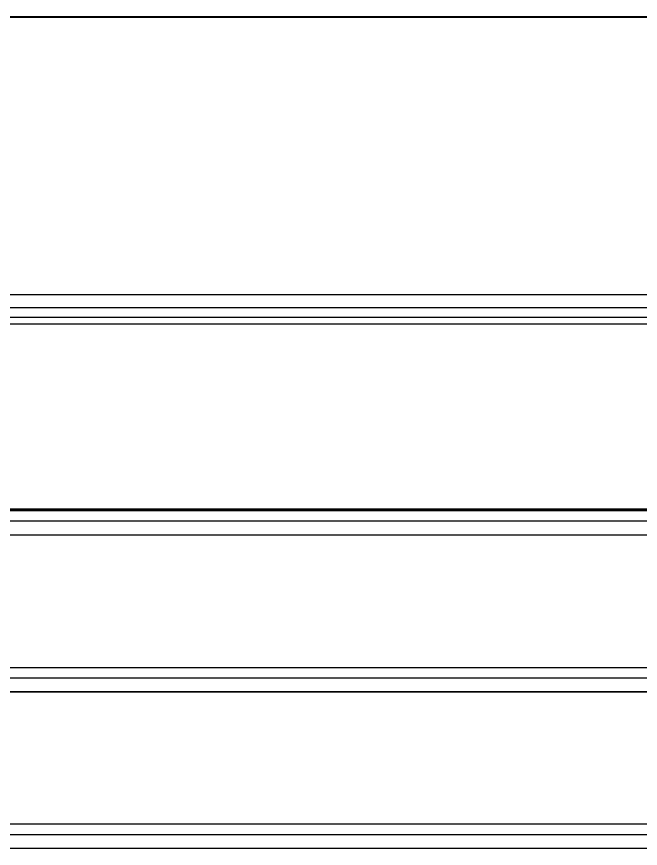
# Model space of a CAD drawing. Header units: millimetres. Extents: x 4625 to 14334, y 16216 to 31562.
# Drawn here: x 11145.7 to 11372.7, y 24791.6 to 25094.5 of the extents above; entities that cross this region are included whole.
import ezdxf

# ---------------------------------------------------------------- set-up
doc = ezdxf.new("R2010")
doc.units = ezdxf.units.MM
doc.header["$LTSCALE"] = 3
doc.layers.add('Default', color=7, linetype='Continuous')

msp = doc.modelspace()

# ---------------------------------------------------------------- linework, layer by layer
at = {"layer": 'Default'}
for p, q in [((10921.65, 25094.55), (13468.15, 25094.55)), ((10921.65, 25094.41), (13468.15, 25094.41)), ((10919.65, 24993.3), (13470.15, 24993.3)), ((13470.15, 24988.49), (10919.65, 24988.49)), ((10959.65, 24985.14), (13384.65, 24985.14)), ((13384.65, 24982.48), (10959.65, 24982.48)), ((13385.65, 24914.5), (10958.65, 24914.5)), ((13382.65, 24915.14), (10961.65, 24915.14)), ((13382.65, 24915), (10961.65, 24915)), ((13385.65, 24910.77), (10958.65, 24910.77)), ((13380.65, 24905.67), (10958.65, 24905.67)), ((13380.65, 24905.67), (10958.65, 24905.67)), ((10958.65, 24857.48), (13385.65, 24857.48)), ((10958.65, 24853.74), (13385.65, 24853.74)), ((10958.65, 24848.65), (13385.65, 24848.65)), ((13385.65, 24848.64), (10958.65, 24848.64)), ((13380.65, 24800.45), (10958.65, 24800.45)), ((10958.65, 24796.71), (13385.65, 24796.71)), ((13380.65, 24791.62), (10958.65, 24791.62)), ((13380.65, 24791.61), (10958.65, 24791.61))]:
    msp.add_line(p, q, dxfattribs=at)

doc.saveas('drawing.dxf')
